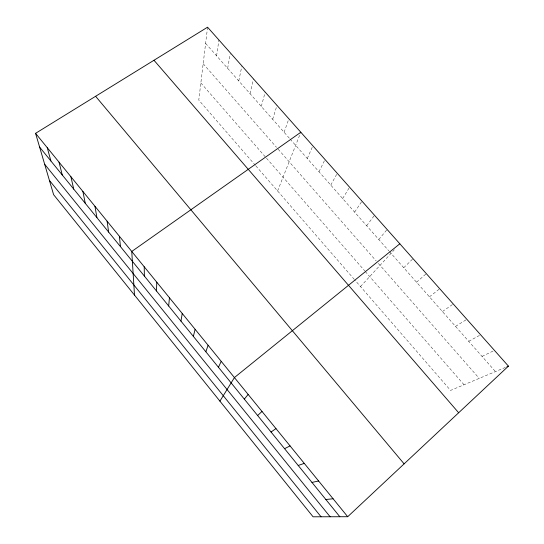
<?xml version="1.0" encoding="UTF-8"?>
<svg xmlns="http://www.w3.org/2000/svg" width="544" height="544" viewBox="0 0 544 544"><rect width="100%" height="100%" fill="white"/><g stroke="black" fill="none" stroke-linecap="round" stroke-linejoin="round"><path stroke-width="0.41" stroke-dasharray="2.72 2.04" d="M207.57 27.2L198.784 100.076L255.313 165.26M216.594 55.814L218.926 39.998M227.65 68.333L230.228 53.7M238.782 80.94L241.733 66.667M249.995 93.636L253.511 78.955M261.29 106.42L265.207 92.133M272.66 119.299L276.998 105.407M284.118 132.274L288.864 118.782M277.603 190.958L300.825 132.26M307.272 158.501L312.882 145.833M318.981 171.754L325.02 159.514M330.772 185.11L337.253 173.291M342.652 198.56L349.581 187.177M354.613 212.106L361.998 201.171M366.67 225.753L374.517 215.268M378.808 239.503L387.124 229.473M360.516 286.572L394.339 249.771M403.743 267.736L413.032 258.658M416.541 282.227L426.333 273.639M429.434 296.834L439.742 288.748M442.428 311.549L453.261 303.974M455.525 326.38L466.881 319.321M468.731 341.333L480.624 334.798M482.032 356.395L494.469 350.397M505.376 367.411L450.575 390.415L354.688 279.847M205.618 43.384L289.612 138.496M290.156 139.114L388.817 250.838M389.375 251.471L495.441 371.579M203.164 63.723L276.515 147.322M278.154 149.192L376.162 260.902M378.379 263.432L479.23 378.386M200.852 82.926L265.941 157.576M266.492 158.209L364.711 270.851M365.269 271.49L464.039 384.764M255.864 165.9L354.158 279.235"/><path stroke-width="0.82" d="M156.475 290.972L156.788 282.214M168.674 305.986L169.456 297.779M180.968 321.123L182.233 313.473M193.358 336.382L195.119 329.297M205.85 351.764L208.107 345.25M218.443 367.268L221.211 361.345M219.919 401.139L234.416 377.57L399.833 243.794M244.331 399.14L248.146 394.427M347.704 516.712L508.429 366.126L207.57 27.2L35.571 133.334L53.611 194.677L313.086 516.8L347.704 516.712L35.571 133.334M257.625 415.514L261.997 411.441M300.825 132.26L131.75 251.464L134.497 295.093M271.041 432.024L275.964 428.597M284.566 448.678L290.061 445.91M506.906 366.772L508.429 366.126M298.207 465.474L304.28 463.372M311.964 482.412L318.628 480.991M325.842 499.494L333.098 498.773M153.986 60.262L458.66 412.76M95.601 96.288L404.117 463.855M39.617 147.091L339.837 516.732M44.669 164.274L330.099 516.752M49.409 180.384L321.048 516.78M47.26 147.689L50.898 160.983M59.038 162.16L62.268 174.984M70.917 176.746L73.726 189.094M82.885 191.454L85.272 203.306M94.955 206.271L96.914 217.634M107.12 221.218L108.637 232.077M119.388 236.28L120.455 246.629M144.214 266.778L144.378 276.073"/></g></svg>
